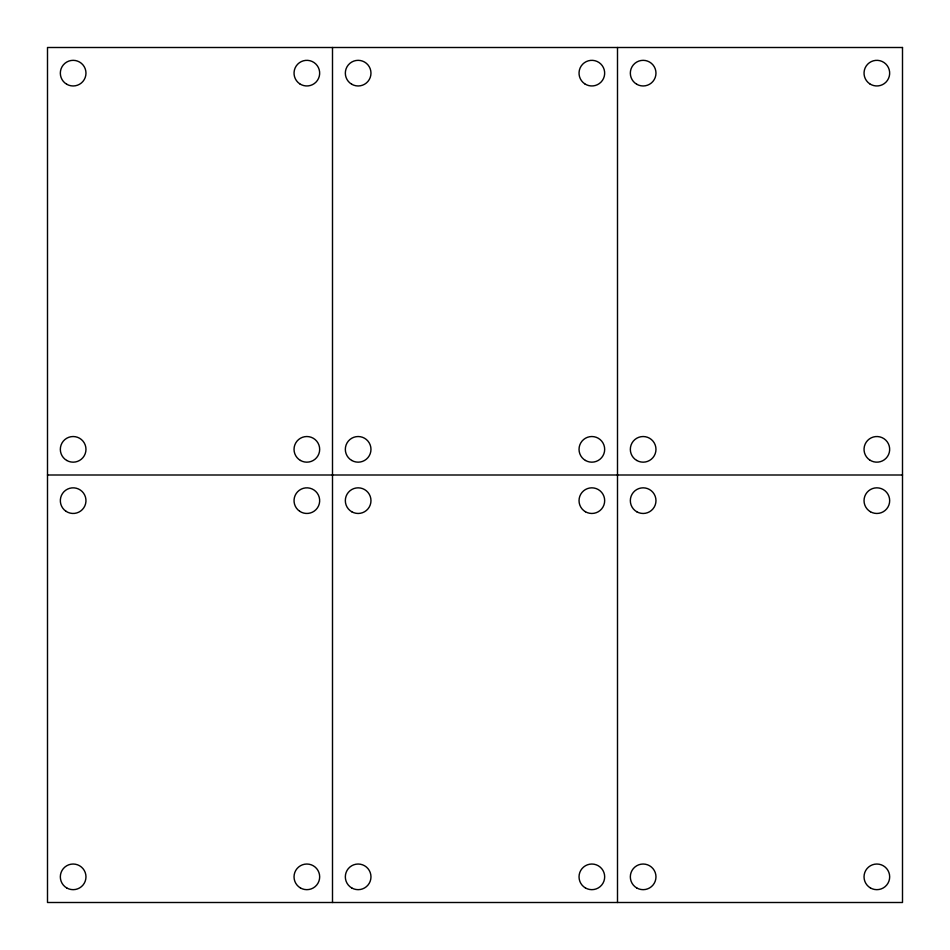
<?xml version="1.0" encoding="UTF-8"?>
<svg xmlns="http://www.w3.org/2000/svg" width="950" height="950" viewBox="0 0 950 950"><rect width="100%" height="100%" fill="white"/><g stroke="black" fill="none" stroke-linecap="round" stroke-linejoin="round"><path stroke-width="1.43" d="M47.5 475L902.5 475M617.5 47.5L617.5 902.5M332.5 47.5L332.5 902.5M902.5 47.5L47.5 47.5L47.5 902.5L902.5 902.5L902.5 47.5M66.737 887.953A12.825 12.825 0 0 0 85.975 876.85A12.825 12.825 0 0 0 66.737 865.747A12.825 12.825 0 0 0 66.737 887.953M300.438 887.953A12.825 12.825 0 0 0 319.675 876.85A12.825 12.825 0 0 0 300.438 865.747A12.825 12.825 0 0 0 300.438 887.953M299.666 511.266A12.825 12.825 0 0 0 319.639 501.564A12.825 12.825 0 0 0 301.245 489.119A12.825 12.825 0 0 0 299.666 511.266M65.966 511.266A12.825 12.825 0 0 0 85.939 501.564A12.825 12.825 0 0 0 67.545 489.119A12.825 12.825 0 0 0 65.966 511.266M66.737 460.453A12.825 12.825 0 0 0 85.975 449.35A12.825 12.825 0 0 0 66.737 438.247A12.825 12.825 0 0 0 66.737 460.453M300.438 460.453A12.825 12.825 0 0 0 319.675 449.35A12.825 12.825 0 0 0 300.438 438.247A12.825 12.825 0 0 0 300.438 460.453M299.666 83.766A12.825 12.825 0 0 0 319.639 74.064A12.825 12.825 0 0 0 301.245 61.619A12.825 12.825 0 0 0 299.666 83.766M66.737 84.253A12.825 12.825 0 0 0 85.975 73.15A12.825 12.825 0 0 0 66.737 62.047A12.825 12.825 0 0 0 66.737 84.253M351.738 84.253A12.825 12.825 0 0 0 370.975 73.15A12.825 12.825 0 0 0 351.738 62.047A12.825 12.825 0 0 0 351.738 84.253M584.666 83.766A12.825 12.825 0 0 0 604.639 74.064A12.825 12.825 0 0 0 586.245 61.619A12.825 12.825 0 0 0 584.666 83.766M585.438 460.453A12.825 12.825 0 0 0 604.675 449.35A12.825 12.825 0 0 0 585.438 438.247A12.825 12.825 0 0 0 585.438 460.453M351.738 460.453A12.825 12.825 0 0 0 370.975 449.35A12.825 12.825 0 0 0 351.738 438.247A12.825 12.825 0 0 0 351.738 460.453M351.738 511.753A12.825 12.825 0 0 0 370.975 500.65A12.825 12.825 0 0 0 351.738 489.547A12.825 12.825 0 0 0 351.738 511.753M585.438 511.753A12.825 12.825 0 0 0 604.675 500.65A12.825 12.825 0 0 0 585.438 489.547A12.825 12.825 0 0 0 585.438 511.753M585.438 887.953A12.825 12.825 0 0 0 604.675 876.85A12.825 12.825 0 0 0 585.438 865.747A12.825 12.825 0 0 0 585.438 887.953M351.738 887.953A12.825 12.825 0 0 0 370.975 876.85A12.825 12.825 0 0 0 351.738 865.747A12.825 12.825 0 0 0 351.738 887.953M636.738 84.253A12.825 12.825 0 0 0 655.975 73.15A12.825 12.825 0 0 0 636.738 62.047A12.825 12.825 0 0 0 636.738 84.253M869.666 83.766A12.825 12.825 0 0 0 889.639 74.064A12.825 12.825 0 0 0 871.245 61.619A12.825 12.825 0 0 0 869.666 83.766M869.666 459.966A12.825 12.825 0 0 0 889.639 450.264A12.825 12.825 0 0 0 871.245 437.819A12.825 12.825 0 0 0 869.666 459.966M636.738 460.453A12.825 12.825 0 0 0 655.975 449.35A12.825 12.825 0 0 0 636.738 438.247A12.825 12.825 0 0 0 636.738 460.453M636.738 511.753A12.825 12.825 0 0 0 655.975 500.65A12.825 12.825 0 0 0 636.738 489.547A12.825 12.825 0 0 0 636.738 511.753M870.438 511.753A12.825 12.825 0 0 0 889.675 500.65A12.825 12.825 0 0 0 870.438 489.547A12.825 12.825 0 0 0 870.438 511.753M870.438 887.953A12.825 12.825 0 0 0 889.675 876.85A12.825 12.825 0 0 0 870.438 865.747A12.825 12.825 0 0 0 870.438 887.953M636.738 887.953A12.825 12.825 0 0 0 655.975 876.85A12.825 12.825 0 0 0 636.738 865.747A12.825 12.825 0 0 0 636.738 887.953"/></g></svg>
